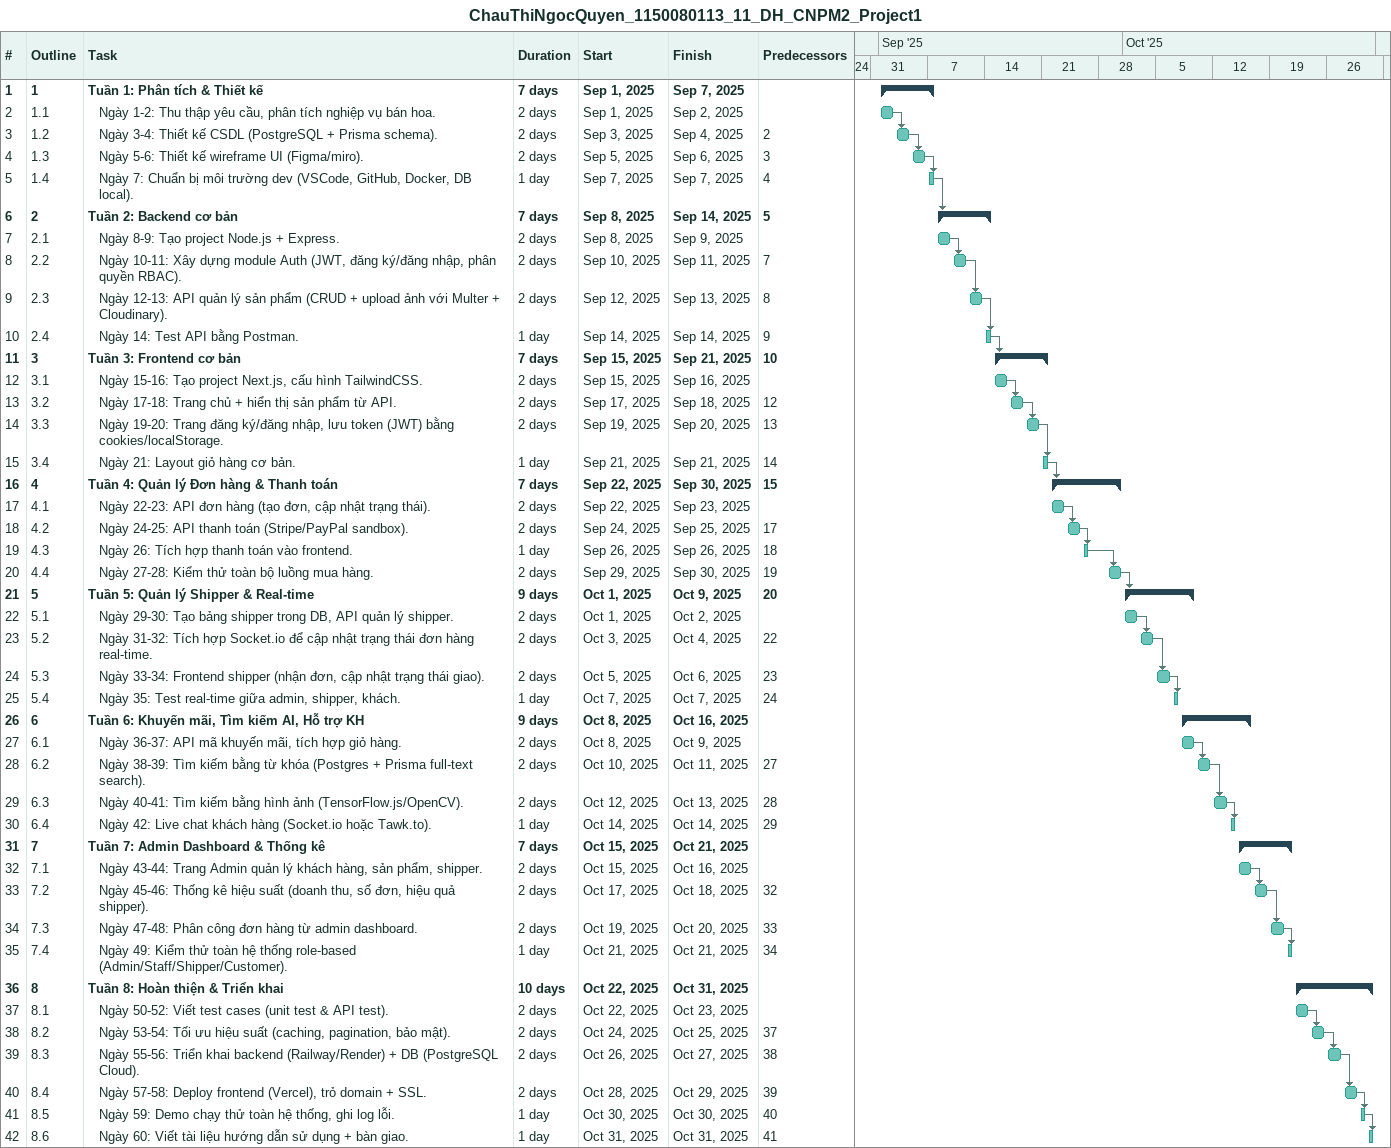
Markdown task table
ChauThiNgocQuyen_1150080113_11_DH_CNPM2_Project1

| ID | WBS | Task | Duration | Start | Finish | Predecessors |
|---|---|---|---|---|---|---|
| 1 | 1 | **Tuần 1: Phân tích & Thiết kế** | 7d | 2025-09-01 | 2025-09-07 |  |
| 2 | 1.1 | Ngày 1-2: Thu thập yêu cầu, phân tích nghiệp vụ bán hoa. | 2d | 2025-09-01 | 2025-09-02 |  |
| 3 | 1.2 | Ngày 3-4: Thiết kế CSDL (PostgreSQL + Prisma schema). | 2d | 2025-09-03 | 2025-09-04 | 2 |
| 4 | 1.3 | Ngày 5-6: Thiết kế wireframe UI (Figma/miro). | 2d | 2025-09-05 | 2025-09-06 | 3 |
| 5 | 1.4 | Ngày 7: Chuẩn bị môi trường dev (VSCode, GitHub, Docker, DB local). | 1d | 2025-09-07 | 2025-09-07 | 4 |
| 6 | 2 | **Tuần 2: Backend cơ bản** | 7d | 2025-09-08 | 2025-09-14 | 5 |
| 7 | 2.1 | Ngày 8-9: Tạo project Node.js + Express. | 2d | 2025-09-08 | 2025-09-09 |  |
| 8 | 2.2 | Ngày 10-11: Xây dựng module Auth (JWT, đăng ký/đăng nhập, phân quyền RBAC). | 2d | 2025-09-10 | 2025-09-11 | 7 |
| 9 | 2.3 | Ngày 12-13: API quản lý sản phẩm (CRUD + upload ảnh với Multer + Cloudinary). | 2d | 2025-09-12 | 2025-09-13 | 8 |
| 10 | 2.4 | Ngày 14: Test API bằng Postman. | 1d | 2025-09-14 | 2025-09-14 | 9 |
| 11 | 3 | **Tuần 3: Frontend cơ bản** | 7d | 2025-09-15 | 2025-09-21 | 10 |
| 12 | 3.1 | Ngày 15-16: Tạo project Next.js, cấu hình TailwindCSS. | 2d | 2025-09-15 | 2025-09-16 |  |
| 13 | 3.2 | Ngày 17-18: Trang chủ + hiển thị sản phẩm từ API. | 2d | 2025-09-17 | 2025-09-18 | 12 |
| 14 | 3.3 | Ngày 19-20: Trang đăng ký/đăng nhập, lưu token (JWT) bằng cookies/localStorage. | 2d | 2025-09-19 | 2025-09-20 | 13 |
| 15 | 3.4 | Ngày 21: Layout giỏ hàng cơ bản. | 1d | 2025-09-21 | 2025-09-21 | 14 |
| 16 | 4 | **Tuần 4: Quản lý Đơn hàng & Thanh toán** | 7d | 2025-09-22 | 2025-09-30 | 15 |
| 17 | 4.1 | Ngày 22-23: API đơn hàng (tạo đơn, cập nhật trạng thái). | 2d | 2025-09-22 | 2025-09-23 |  |
| 18 | 4.2 | Ngày 24-25: API thanh toán (Stripe/PayPal sandbox). | 2d | 2025-09-24 | 2025-09-25 | 17 |
| 19 | 4.3 | Ngày 26: Tích hợp thanh toán vào frontend. | 1d | 2025-09-26 | 2025-09-26 | 18 |
| 20 | 4.4 | Ngày 27-28: Kiểm thử toàn bộ luồng mua hàng. | 2d | 2025-09-29 | 2025-09-30 | 19 |
| 21 | 5 | **Tuần 5: Quản lý Shipper & Real-time** | 9d | 2025-10-01 | 2025-10-09 | 20 |
| 22 | 5.1 | Ngày 29-30: Tạo bảng shipper trong DB, API quản lý shipper. | 2d | 2025-10-01 | 2025-10-02 |  |
| 23 | 5.2 | Ngày 31-32: Tích hợp Socket.io để cập nhật trạng thái đơn hàng real-time. | 2d | 2025-10-03 | 2025-10-04 | 22 |
| 24 | 5.3 | Ngày 33-34: Frontend shipper (nhận đơn, cập nhật trạng thái giao). | 2d | 2025-10-05 | 2025-10-06 | 23 |
| 25 | 5.4 | Ngày 35: Test real-time giữa admin, shipper, khách. | 1d | 2025-10-07 | 2025-10-07 | 24 |
| 26 | 6 | **Tuần 6: Khuyến mãi, Tìm kiếm AI, Hỗ trợ KH** | 9d | 2025-10-08 | 2025-10-16 |  |
| 27 | 6.1 | Ngày 36-37: API mã khuyến mãi, tích hợp giỏ hàng. | 2d | 2025-10-08 | 2025-10-09 |  |
| 28 | 6.2 | Ngày 38-39: Tìm kiếm bằng từ khóa (Postgres + Prisma full-text search). | 2d | 2025-10-10 | 2025-10-11 | 27 |
| 29 | 6.3 | Ngày 40-41: Tìm kiếm bằng hình ảnh (TensorFlow.js/OpenCV). | 2d | 2025-10-12 | 2025-10-13 | 28 |
| 30 | 6.4 | Ngày 42: Live chat khách hàng (Socket.io hoặc Tawk.to). | 1d | 2025-10-14 | 2025-10-14 | 29 |
| 31 | 7 | **Tuần 7: Admin Dashboard & Thống kê** | 7d | 2025-10-15 | 2025-10-21 |  |
| 32 | 7.1 | Ngày 43-44: Trang Admin quản lý khách hàng, sản phẩm, shipper. | 2d | 2025-10-15 | 2025-10-16 |  |
| 33 | 7.2 | Ngày 45-46: Thống kê hiệu suất (doanh thu, số đơn, hiệu quả shipper). | 2d | 2025-10-17 | 2025-10-18 | 32 |
| 34 | 7.3 | Ngày 47-48: Phân công đơn hàng từ admin dashboard. | 2d | 2025-10-19 | 2025-10-20 | 33 |
| 35 | 7.4 | Ngày 49: Kiểm thử toàn hệ thống role-based (Admin/Staff/Shipper/Customer). | 1d | 2025-10-21 | 2025-10-21 | 34 |
| 36 | 8 | **Tuần 8: Hoàn thiện & Triển khai** | 10d | 2025-10-22 | 2025-10-31 |  |
| 37 | 8.1 | Ngày 50-52: Viết test cases (unit test & API test). | 2d | 2025-10-22 | 2025-10-23 |  |
| 38 | 8.2 | Ngày 53-54: Tối ưu hiệu suất (caching, pagination, bảo mật). | 2d | 2025-10-24 | 2025-10-25 | 37 |
| 39 | 8.3 | Ngày 55-56: Triển khai backend (Railway/Render) + DB (PostgreSQL Cloud). | 2d | 2025-10-26 | 2025-10-27 | 38 |
| 40 | 8.4 | Ngày 57-58: Deploy frontend (Vercel), trỏ domain + SSL. | 2d | 2025-10-28 | 2025-10-29 | 39 |
| 41 | 8.5 | Ngày 59: Demo chạy thử toàn hệ thống, ghi log lỗi. | 1d | 2025-10-30 | 2025-10-30 | 40 |
| 42 | 8.6 | Ngày 60: Viết tài liệu hướng dẫn sử dụng + bàn giao. | 1d | 2025-10-31 | 2025-10-31 | 41 |
